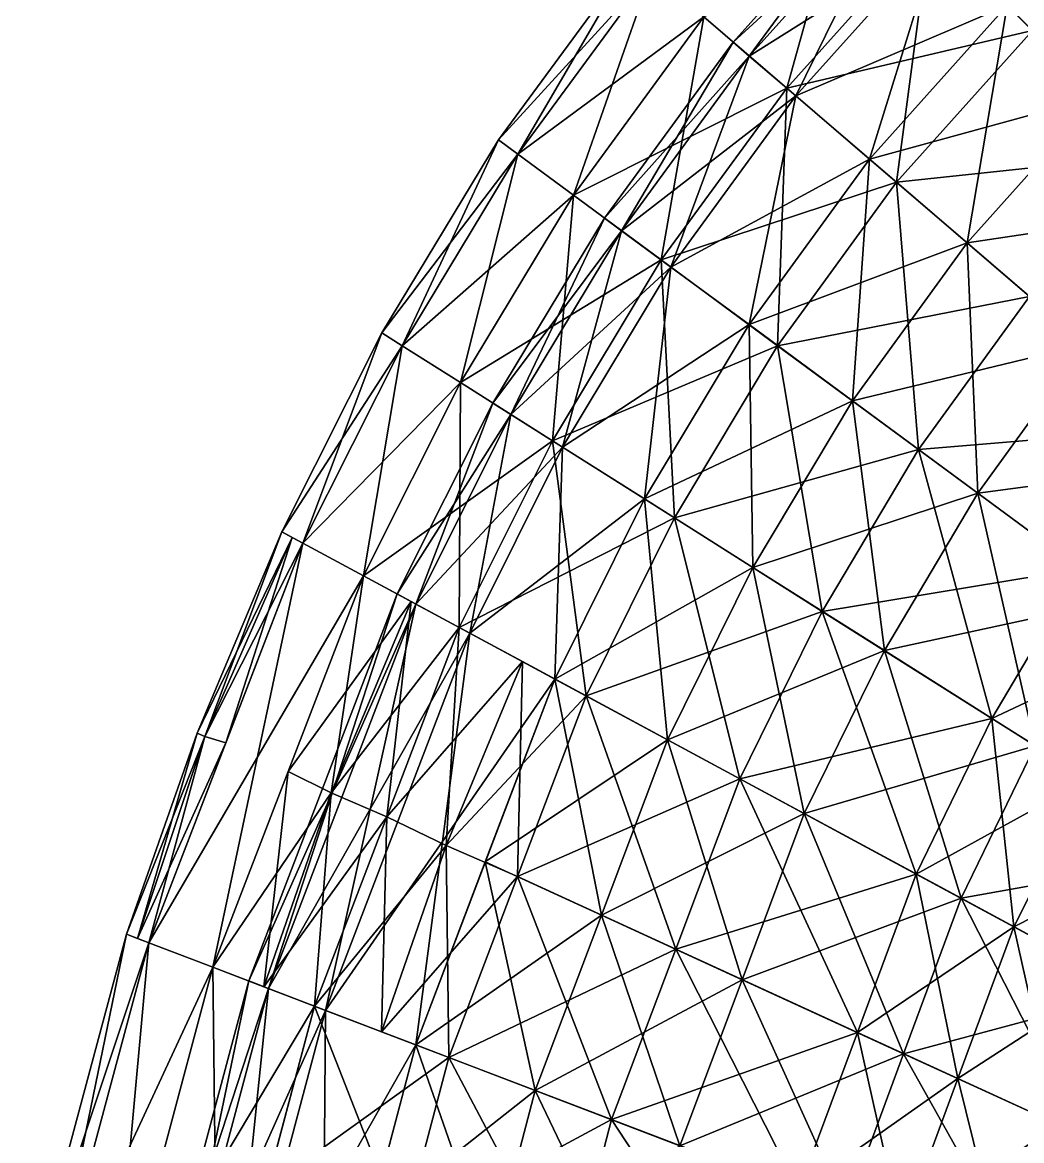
# Model space of a CAD drawing. Extents: x -3.6 to 16, y -16 to 3.6.
# Drawn here: x -3.268 to -0.233, y -3.172 to 0.225 of the extents above; entities that cross this region are included whole.
import ezdxf

# ---------------------------------------------------------------- set-up
doc = ezdxf.new("R2010")
doc.units = 0

msp = doc.modelspace()

# ---------------------------------------------------------------- linework, layer by layer
at = {"layer": 'PipeA_Bend900', "color": 1}
for points in [[(-0.511, 0.5106, -2.0127), (-0.0257, 0.9462, -2.0127), (-0.2001, 0.1998, -2.5454)], [(-1.1983, 0.2412, -1.4012), (-0.7457, 0.7453, -1.4012), (-0.9465, 0.0252, -2.0127)], [(-0.511, 0.5106, -2.0127), (-0.9465, 0.0252, -2.0127), (-0.7457, 0.7453, -1.4012)], [(-0.2765, 0.2761, 1.7891), (0.1902, 0.6946, 1.7891), (-0.0001, -0.0002, 2.2627)], [(-0.6629, 0.6625), (-1.1095, 0.1651), (-0.617, 0.6165, -0.6449)], [(-1.1095, 0.1651), (-0.6629, 0.6625), (-1.0602, 0.1227, 0.6449)], [(-0.617, 0.6165, 0.6449), (-1.0602, 0.1227, 0.6449), (-0.6629, 0.6625)], [(-1.0602, 0.1227, -0.6449), (-0.617, 0.6165, -0.6449), (-1.1095, 0.1651)], [(-0.617, 0.6165, -0.6449), (-1.0602, 0.1227, -0.6449), (-0.4851, 0.4847, -1.2455)], [(-1.0602, 0.1227, 0.6449), (-0.617, 0.6165, 0.6449), (-0.9187, 0.0014, 1.2455)], [(-0.4851, 0.4847, 1.2455), (-0.9187, 0.0014, 1.2455), (-0.617, 0.6165, 0.6449)], [(-0.2001, 0.1998, 2.5455), (0.2604, 0.6127, 2.5455), (-0.511, 0.5106, 2.0127)], [(-0.9465, 0.0252, 2.0127), (-0.511, 0.5106, 2.0127), (-1.1983, 0.2412, 1.4012)], [(-0.511, 0.5106, 2.0127), (-0.9465, 0.0252, 2.0127), (-0.2001, 0.1998, 2.5455)], [(-0.9465, 0.0252, -2.0127), (-0.511, 0.5106, -2.0127), (-0.613, -0.2609, -2.5454)], [(-0.2001, 0.1998, -2.5454), (-0.613, -0.2609, -2.5454), (-0.511, 0.5106, -2.0127)], [(-0.9187, 0.0014, -1.2455), (-0.4851, 0.4847, -1.2455), (-1.0602, 0.1227, -0.6449)], [(-0.4851, 0.4847, -1.2455), (-0.9187, 0.0014, -1.2455), (-0.2765, 0.2761, -1.789)], [(-0.9187, 0.0014, 1.2455), (-0.4851, 0.4847, 1.2455), (-0.6949, -0.1906, 1.7891)], [(-0.2765, 0.2761, 1.7891), (-0.6949, -0.1906, 1.7891), (-0.4851, 0.4847, 1.2455)], [(-1.413, 0.4254), (-1.8219, -0.1324), (-1.3575, 0.3778, 0.7255)], [(-1.8219, -0.1324), (-1.413, 0.4254), (-1.7631, -0.1758, -0.7255)], [(-1.3575, 0.3778, -0.7255), (-1.7631, -0.1758, -0.7255), (-1.413, 0.4254)], [(-1.7631, -0.1758, 0.7255), (-1.3575, 0.3778, 0.7255), (-1.8219, -0.1324)], [(-1.3575, 0.3778, 0.7255), (-1.7631, -0.1758, 0.7255), (-1.1983, 0.2412, 1.4012)], [(-1.7631, -0.1758, -0.7255), (-1.3575, 0.3778, -0.7255), (-1.5945, -0.3001, -1.4012)], [(-1.1983, 0.2412, -1.4012), (-1.5945, -0.3001, -1.4012), (-1.3575, 0.3778, -0.7255)], [(-0.0001, -0.0002, -2.2626), (0.4446, 0.3981, -2.2626), (-0.2765, 0.2761, -1.789)], [(-0.6949, -0.1906, -1.789), (-0.2765, 0.2761, -1.789), (-0.9187, 0.0014, -1.2455)], [(-0.2765, 0.2761, -1.789), (-0.6949, -0.1906, -1.789), (-0.0001, -0.0002, -2.2626)], [(-0.6949, -0.1906, 1.7891), (-0.2765, 0.2761, 1.7891), (-0.3984, -0.445, 2.2627)], [(-0.0001, -0.0002, 2.2627), (-0.3984, -0.445, 2.2627), (-0.2765, 0.2761, 1.7891)], [(-1.5945, -0.3001, 1.4012), (-1.1983, 0.2412, 1.4012), (-1.7631, -0.1758, 0.7255)], [(-1.1983, 0.2412, 1.4012), (-1.5945, -0.3001, 1.4012), (-0.9465, 0.0252, 2.0127)], [(-1.5945, -0.3001, -1.4012), (-1.1983, 0.2412, -1.4012), (-1.3277, -0.4968, -2.0127)], [(-0.9465, 0.0252, -2.0127), (-1.3277, -0.4968, -2.0127), (-1.1983, 0.2412, -1.4012)], [(-0.613, -0.2609, 2.5455), (-0.2001, 0.1998, 2.5455), (-0.9465, 0.0252, 2.0127)], [(-0.2001, 0.1998, 2.5455), (-0.613, -0.2609, 2.5455), (0.1766, -0.1769, 2.9851)], [(-0.613, -0.2609, -2.5454), (-0.2001, 0.1998, -2.5454), (-0.2088, -0.6076, -2.985)], [(-1.1095, 0.1651), (-1.5004, -0.3695), (-1.0602, 0.1227, -0.6449)], [(-1.5004, -0.3695), (-1.1095, 0.1651), (-1.4481, -0.408, 0.6449)], [(-1.0602, 0.1227, 0.6449), (-1.4481, -0.408, 0.6449), (-1.1095, 0.1651)], [(-1.4481, -0.408, -0.6449), (-1.0602, 0.1227, -0.6449), (-1.5004, -0.3695)], [(-1.0602, 0.1227, -0.6449), (-1.4481, -0.408, -0.6449), (-0.9187, 0.0014, -1.2455)], [(-1.4481, -0.408, 0.6449), (-1.0602, 0.1227, 0.6449), (-1.2982, -0.5185, 1.2455)], [(-0.9187, 0.0014, 1.2455), (-1.2982, -0.5185, 1.2455), (-1.0602, 0.1227, 0.6449)], [(-1.3277, -0.4968, 2.0127), (-0.9465, 0.0252, 2.0127), (-1.5945, -0.3001, 1.4012)], [(-1.2982, -0.5185, -1.2455), (-0.9187, 0.0014, -1.2455), (-1.4481, -0.408, -0.6449)], [(-0.9465, 0.0252, 2.0127), (-1.3277, -0.4968, 2.0127), (-0.613, -0.2609, 2.5455)], [(-1.3277, -0.4968, -2.0127), (-0.9465, 0.0252, -2.0127), (-0.9743, -0.7573, -2.5454)], [(-0.9187, 0.0014, -1.2455), (-1.2982, -0.5185, -1.2455), (-0.6949, -0.1906, -1.789)], [(-1.2982, -0.5185, 1.2455), (-0.9187, 0.0014, 1.2455), (-1.061, -0.6933, 1.7891)], [(-0.6949, -0.1906, 1.7891), (-1.061, -0.6933, 1.7891), (-0.9187, 0.0014, 1.2455)], [(-0.613, -0.2609, -2.5454), (-0.9743, -0.7573, -2.5454), (-0.9465, 0.0252, -2.0127)], [(-0.3984, -0.445, -2.2626), (-0.0001, -0.0002, -2.2626), (-0.6949, -0.1906, -1.789)], [(-0.0001, -0.0002, -2.2626), (-0.3984, -0.445, -2.2626), (0.3348, -0.335, -2.6534)], [(-0.3984, -0.445, 2.2627), (-0.0001, -0.0002, 2.2627), (-0.0391, -0.7532, 2.6534)], [(-1.8219, -0.1324), (-2.1763, -0.7183), (-1.7631, -0.1758, 0.7255)], [(-2.1763, -0.7183), (-1.8219, -0.1324), (-2.1147, -0.7573, -0.7255)], [(-1.7631, -0.1758, -0.7255), (-2.1147, -0.7573, -0.7255), (-1.8219, -0.1324)], [(-2.1147, -0.7573, 0.7255), (-1.7631, -0.1758, 0.7255), (-2.1763, -0.7183)], [(-1.7631, -0.1758, 0.7255), (-2.1147, -0.7573, 0.7255), (-1.5945, -0.3001, 1.4012)], [(-2.1147, -0.7573, -0.7255), (-1.7631, -0.1758, -0.7255), (-1.9378, -0.8691, -1.4012)], [(-1.5945, -0.3001, -1.4012), (-1.9378, -0.8691, -1.4012), (-1.7631, -0.1758, -0.7255)], [(-1.061, -0.6933, -1.789), (-0.6949, -0.1906, -1.789), (-1.2982, -0.5185, -1.2455)], [(-0.6949, -0.1906, -1.789), (-1.061, -0.6933, -1.789), (-0.3984, -0.445, -2.2626)], [(-1.061, -0.6933, 1.7891), (-0.6949, -0.1906, 1.7891), (-0.747, -0.9249, 2.2627)], [(-0.3984, -0.445, 2.2627), (-0.747, -0.9249, 2.2627), (-0.6949, -0.1906, 1.7891)], [(-0.2088, -0.6076, 2.9851), (0.1766, -0.1769, 2.9851), (-0.613, -0.2609, 2.5455)], [(-0.9743, -0.7573, 2.5455), (-0.613, -0.2609, 2.5455), (-1.3277, -0.4968, 2.0127)], [(-0.613, -0.2609, 2.5455), (-0.9743, -0.7573, 2.5455), (-0.2088, -0.6076, 2.9851)], [(-0.9743, -0.7573, -2.5454), (-0.613, -0.2609, -2.5454), (-0.546, -1.073, -2.985)], [(-0.2088, -0.6076, -2.985), (-0.546, -1.073, -2.985), (-0.613, -0.2609, -2.5454)], [(-1.9378, -0.8691, 1.4012), (-1.5945, -0.3001, 1.4012), (-2.1147, -0.7573, 0.7255)], [(-1.5945, -0.3001, 1.4012), (-1.9378, -0.8691, 1.4012), (-1.3277, -0.4968, 2.0127)], [(-1.9378, -0.8691, -1.4012), (-1.5945, -0.3001, -1.4012), (-1.6581, -1.046, -2.0127)], [(-1.3277, -0.4968, -2.0127), (-1.6581, -1.046, -2.0127), (-1.5945, -0.3001, -1.4012)], [(-0.0391, -0.7532, -2.6534), (0.3348, -0.335, -2.6534), (-0.3984, -0.445, -2.2626)], [(-1.5004, -0.3695), (-1.8392, -0.9315), (-1.4481, -0.408, -0.6449)], [(-1.8392, -0.9315), (-1.5004, -0.3695), (-1.7844, -0.9661, 0.6449)], [(-1.4481, -0.408, 0.6449), (-1.7844, -0.9661, 0.6449), (-1.5004, -0.3695)], [(-1.7844, -0.9661, -0.6449), (-1.4481, -0.408, -0.6449), (-1.8392, -0.9315)], [(-1.4481, -0.408, -0.6449), (-1.7844, -0.9661, -0.6449), (-1.2982, -0.5185, -1.2455)], [(-1.7844, -0.9661, 0.6449), (-1.4481, -0.408, 0.6449), (-1.6272, -1.0655, 1.2455)], [(-1.2982, -0.5185, 1.2455), (-1.6272, -1.0655, 1.2455), (-1.4481, -0.408, 0.6449)], [(-0.747, -0.9249, -2.2626), (-0.3984, -0.445, -2.2626), (-1.061, -0.6933, -1.789)], [(-0.3984, -0.445, -2.2626), (-0.747, -0.9249, -2.2626), (-0.0391, -0.7532, -2.6534)], [(-0.747, -0.9249, 2.2627), (-0.3984, -0.445, 2.2627), (-0.3663, -1.2055, 2.6534)], [(-0.0391, -0.7532, 2.6534), (-0.3663, -1.2055, 2.6534), (-0.3984, -0.445, 2.2627)], [(-1.6581, -1.046, 2.0127), (-1.3277, -0.4968, 2.0127), (-1.9378, -0.8691, 1.4012)], [(-1.3277, -0.4968, 2.0127), (-1.6581, -1.046, 2.0127), (-0.9743, -0.7573, 2.5455)], [(-1.6581, -1.046, -2.0127), (-1.3277, -0.4968, -2.0127), (-1.2875, -1.2803, -2.5454)], [(-0.9743, -0.7573, -2.5454), (-1.2875, -1.2803, -2.5454), (-1.3277, -0.4968, -2.0127)], [(-1.6272, -1.0655, -1.2455), (-1.2982, -0.5185, -1.2455), (-1.7844, -0.9661, -0.6449)], [(-1.2982, -0.5185, -1.2455), (-1.6272, -1.0655, -1.2455), (-1.061, -0.6933, -1.789)], [(-1.6272, -1.0655, 1.2455), (-1.2982, -0.5185, 1.2455), (-1.3785, -1.2228, 1.7891)], [(-1.061, -0.6933, 1.7891), (-1.3785, -1.2228, 1.7891), (-1.2982, -0.5185, 1.2455)], [(-0.546, -1.073, 2.9851), (-0.2088, -0.6076, 2.9851), (-0.9743, -0.7573, 2.5455)], [(-0.2088, -0.6076, 2.9851), (-0.546, -1.073, 2.9851), (0.2552, -1.0056, 3.317)], [(-0.546, -1.073, -2.985), (-0.2088, -0.6076, -2.985), (-0.0545, -1.4353, -3.3169)], [(-1.3785, -1.2228, -1.789), (-1.061, -0.6933, -1.789), (-1.6272, -1.0655, -1.2455)], [(-1.061, -0.6933, -1.789), (-1.3785, -1.2228, -1.789), (-0.747, -0.9249, -2.2626)], [(-1.3785, -1.2228, 1.7891), (-1.061, -0.6933, 1.7891), (-1.0491, -1.4311, 2.2627)], [(-0.747, -0.9249, 2.2627), (-1.0491, -1.4311, 2.2627), (-1.061, -0.6933, 1.7891)], [(-2.1763, -0.7183), (-2.4802, -1.3223), (-2.1147, -0.7573, 0.7255)], [(-2.4802, -1.3223), (-2.1763, -0.7183), (-2.4161, -1.3569, -0.7255)], [(-2.1147, -0.7573, -0.7255), (-2.4161, -1.3569, -0.7255), (-2.1763, -0.7183)], [(-2.4161, -1.3569, 0.7255), (-2.1147, -0.7573, 0.7255), (-2.4802, -1.3223)], [(-2.1147, -0.7573, 0.7255), (-2.4161, -1.3569, 0.7255), (-1.9378, -0.8691, 1.4012)], [(-2.4161, -1.3569, -0.7255), (-2.1147, -0.7573, -0.7255), (-2.2323, -1.4561, -1.4012)], [(-1.9378, -0.8691, -1.4012), (-2.2323, -1.4561, -1.4012), (-2.1147, -0.7573, -0.7255)], [(-1.2875, -1.2803, 2.5455), (-0.9743, -0.7573, 2.5455), (-1.6581, -1.046, 2.0127)], [(-0.9743, -0.7573, 2.5455), (-1.2875, -1.2803, 2.5455), (-0.546, -1.073, 2.9851)], [(-1.2875, -1.2803, -2.5454), (-0.9743, -0.7573, -2.5454), (-0.8384, -1.5643, -2.985)], [(-0.546, -1.073, -2.985), (-0.8384, -1.5643, -2.985), (-0.9743, -0.7573, -2.5454)], [(-0.3663, -1.2055, -2.6534), (-0.0391, -0.7532, -2.6534), (-0.747, -0.9249, -2.2626)], [(-0.0391, -0.7532, -2.6534), (-0.3663, -1.2055, -2.6534), (0.3733, -1.107, -2.9484)], [(-0.3663, -1.2055, 2.6534), (-0.0391, -0.7532, 2.6534), (0.0707, -1.5276, 2.9485)], [(-2.2323, -1.4561, 1.4012), (-1.9378, -0.8691, 1.4012), (-2.4161, -1.3569, 0.7255)], [(-1.9378, -0.8691, 1.4012), (-2.2323, -1.4561, 1.4012), (-1.6581, -1.046, 2.0127)], [(-2.2323, -1.4561, -1.4012), (-1.9378, -0.8691, -1.4012), (-1.9413, -1.6131, -2.0127)], [(-1.6581, -1.046, -2.0127), (-1.9413, -1.6131, -2.0127), (-1.9378, -0.8691, -1.4012)], [(-1.8392, -0.9315), (-2.1297, -1.5114), (-1.7844, -0.9661, -0.6449)], [(-2.1297, -1.5114), (-1.8392, -0.9315), (-2.0727, -1.5422, 0.6449)], [(-1.7844, -0.9661, 0.6449), (-2.0727, -1.5422, 0.6449), (-1.8392, -0.9315)], [(-1.0491, -1.4311, -2.2626), (-0.747, -0.9249, -2.2626), (-1.3785, -1.2228, -1.789)], [(-0.747, -0.9249, -2.2626), (-1.0491, -1.4311, -2.2626), (-0.3663, -1.2055, -2.6534)], [(-1.0491, -1.4311, 2.2627), (-0.747, -0.9249, 2.2627), (-0.6499, -1.6835, 2.6534)], [(-0.3663, -1.2055, 2.6534), (-0.6499, -1.6835, 2.6534), (-0.747, -0.9249, 2.2627)], [(-2.0727, -1.5422, -0.6449), (-1.7844, -0.9661, -0.6449), (-2.1297, -1.5114)], [(-1.7844, -0.9661, -0.6449), (-2.0727, -1.5422, -0.6449), (-1.6272, -1.0655, -1.2455)], [(-2.0727, -1.5422, 0.6449), (-1.7844, -0.9661, 0.6449), (-1.9092, -1.6304, 1.2455)], [(-1.6272, -1.0655, 1.2455), (-1.9092, -1.6304, 1.2455), (-1.7844, -0.9661, 0.6449)], [(-0.0545, -1.4353, 3.317), (0.2552, -1.0056, 3.317), (-0.546, -1.073, 2.9851)], [(-1.9413, -1.6131, 2.0127), (-1.6581, -1.046, 2.0127), (-2.2323, -1.4561, 1.4012)], [(-1.6581, -1.046, 2.0127), (-1.9413, -1.6131, 2.0127), (-1.2875, -1.2803, 2.5455)], [(-1.9413, -1.6131, -2.0127), (-1.6581, -1.046, -2.0127), (-1.5561, -1.821, -2.5454)], [(-1.2875, -1.2803, -2.5454), (-1.5561, -1.821, -2.5454), (-1.6581, -1.046, -2.0127)], [(-1.9092, -1.6304, -1.2455), (-1.6272, -1.0655, -1.2455), (-2.0727, -1.5422, -0.6449)], [(-1.6272, -1.0655, -1.2455), (-1.9092, -1.6304, -1.2455), (-1.3785, -1.2228, -1.789)], [(-1.9092, -1.6304, 1.2455), (-1.6272, -1.0655, 1.2455), (-1.6506, -1.77, 1.7891)], [(-1.3785, -1.2228, 1.7891), (-1.6506, -1.77, 1.7891), (-1.6272, -1.0655, 1.2455)], [(-0.8384, -1.5643, 2.9851), (-0.546, -1.073, 2.9851), (-1.2875, -1.2803, 2.5455)], [(-0.546, -1.073, 2.9851), (-0.8384, -1.5643, 2.9851), (-0.0545, -1.4353, 3.317)], [(-0.8384, -1.5643, -2.985), (-0.546, -1.073, -2.985), (-0.323, -1.8902, -3.3169)], [(-0.0545, -1.4353, -3.3169), (-0.323, -1.8902, -3.3169), (-0.546, -1.073, -2.985)], [(0.0707, -1.5276, -2.9484), (0.3733, -1.107, -2.9484), (-0.3663, -1.2055, -2.6534)], [(-1.6506, -1.77, -1.789), (-1.3785, -1.2228, -1.789), (-1.9092, -1.6304, -1.2455)], [(-1.3785, -1.2228, -1.789), (-1.6506, -1.77, -1.789), (-1.0491, -1.4311, -2.2626)], [(-1.6506, -1.77, 1.7891), (-1.3785, -1.2228, 1.7891), (-1.3082, -1.9548, 2.2627)], [(-1.0491, -1.4311, 2.2627), (-1.3082, -1.9548, 2.2627), (-1.3785, -1.2228, 1.7891)], [(-0.6499, -1.6835, -2.6534), (-0.3663, -1.2055, -2.6534), (-1.0491, -1.4311, -2.2626)], [(-0.3663, -1.2055, -2.6534), (-0.6499, -1.6835, -2.6534), (0.0707, -1.5276, -2.9484)], [(-0.6499, -1.6835, 2.6534), (-0.3663, -1.2055, 2.6534), (-0.1917, -1.9732, 2.9485)], [(0.0707, -1.5276, 2.9485), (-0.1917, -1.9732, 2.9485), (-0.3663, -1.2055, 2.6534)], [(-1.5561, -1.821, 2.5455), (-1.2875, -1.2803, 2.5455), (-1.9413, -1.6131, 2.0127)], [(-1.2875, -1.2803, 2.5455), (-1.5561, -1.821, 2.5455), (-0.8384, -1.5643, 2.9851)], [(-1.5561, -1.821, -2.5454), (-1.2875, -1.2803, -2.5454), (-1.0891, -2.073, -2.985)], [(-0.8384, -1.5643, -2.985), (-1.0891, -2.073, -2.985), (-1.2875, -1.2803, -2.5454)], [(-2.4802, -1.3223), (-2.7375, -1.9346), (-2.4482, -1.3396, 0.3628)], [(-2.7375, -1.9346), (-2.4802, -1.3223), (-2.7139, -1.944, -0.3667)], [(-2.4482, -1.3396, -0.3627), (-2.7139, -1.944, -0.3667), (-2.4802, -1.3223)], [(-2.4161, -1.3569, 0.7255), (-2.884, -2.5712, 0.7255), (-2.2323, -1.4561, 1.4012)], [(-2.884, -2.5712, -0.7255), (-2.4161, -1.3569, -0.7255), (-2.6893, -2.6456, -1.4012)], [(-2.7139, -1.944, 0.3667), (-2.4482, -1.3396, 0.3628), (-2.7375, -1.9346)], [(-2.4482, -1.3396, 0.3628), (-2.7139, -1.944, 0.3667), (-2.4161, -1.3569, 0.7255)], [(-2.7139, -1.944, -0.3667), (-2.4482, -1.3396, -0.3627), (-2.6501, -1.964, -0.7255)], [(-2.6501, -1.964, 0.7255), (-2.4161, -1.3569, 0.7255), (-2.7139, -1.944, 0.3667)], [(-2.2323, -1.4561, -1.4012), (-2.6893, -2.6456, -1.4012), (-2.4161, -1.3569, -0.7255)], [(-2.4161, -1.3569, -0.7255), (-2.6501, -1.964, -0.7255), (-2.4482, -1.3396, -0.3627)], [(-2.6893, -2.6456, 1.4012), (-2.2323, -1.4561, 1.4012), (-2.884, -2.5712, 0.7255)], [(-2.2323, -1.4561, 1.4012), (-2.4608, -2.0509, 1.4012), (-2.0868, -1.5346, 1.707)], [(-2.4608, -2.0509, -1.4012), (-2.2323, -1.4561, -1.4012), (-2.3302, -2.1153, -1.7136)], [(-2.0868, -1.5346, -1.7069), (-2.3302, -2.1153, -1.7136), (-2.2323, -1.4561, -1.4012)], [(-1.3082, -1.9548, -2.2626), (-1.0491, -1.4311, -2.2626), (-1.6506, -1.77, -1.789)], [(-1.0491, -1.4311, -2.2626), (-1.3082, -1.9548, -2.2626), (-0.6499, -1.6835, -2.6534)], [(-1.3082, -1.9548, 2.2627), (-1.0491, -1.4311, 2.2627), (-0.8931, -2.1788, 2.6534)], [(-0.6499, -1.6835, 2.6534), (-0.8931, -2.1788, 2.6534), (-1.0491, -1.4311, 2.2627)], [(-0.323, -1.8902, 3.317), (-0.0545, -1.4353, 3.317), (-0.8384, -1.5643, 2.9851)], [(-0.0545, -1.4353, 3.317), (-0.323, -1.8902, 3.317), (0.2171, -1.6355, 3.4219)], [(-0.323, -1.8902, -3.3169), (-0.0545, -1.4353, -3.3169), (-0.0295, -2.0745, -3.4218)], [(-2.1297, -1.5114), (-2.5806, -2.6871), (-2.0727, -1.5422, -0.6449)], [(-2.5806, -2.6871), (-2.1297, -1.5114), (-2.5202, -2.7102, 0.6449)], [(-2.0727, -1.5422, 0.6449), (-2.5202, -2.7102, 0.6449), (-2.1297, -1.5114)], [(-0.1917, -1.9732, -2.9484), (0.0707, -1.5276, -2.9484), (-0.6499, -1.6835, -2.6534)], [(-2.5202, -2.7102, -0.6449), (-2.0727, -1.5422, -0.6449), (-2.5806, -2.6871)], [(-2.0727, -1.5422, -0.6449), (-2.5202, -2.7102, -0.6449), (-1.9092, -1.6304, -1.2455)], [(-2.5202, -2.7102, 0.6449), (-2.0727, -1.5422, 0.6449), (-2.3471, -2.7763, 1.2455)], [(-2.3302, -2.1153, 1.7137), (-2.0868, -1.5346, 1.707), (-2.4608, -2.0509, 1.4012)], [(-1.9092, -1.6304, 1.2455), (-2.3471, -2.7763, 1.2455), (-2.0727, -1.5422, 0.6449)], [(-2.0868, -1.5346, 1.707), (-2.3302, -2.1153, 1.7137), (-1.9413, -1.6131, 2.0127)], [(-2.3302, -2.1153, -1.7136), (-2.0868, -1.5346, -1.7069), (-2.1612, -2.1882, -2.0127)], [(-1.9413, -1.6131, -2.0127), (-2.1612, -2.1882, -2.0127), (-2.0868, -1.5346, -1.7069)], [(-1.0891, -2.073, 2.9851), (-0.8384, -1.5643, 2.9851), (-1.5561, -1.821, 2.5455)], [(-0.8384, -1.5643, 2.9851), (-1.0891, -2.073, 2.9851), (-0.323, -1.8902, 3.317)], [(-1.0891, -2.073, -2.985), (-0.8384, -1.5643, -2.985), (-0.5531, -2.3623, -3.3169)], [(-0.323, -1.8902, -3.3169), (-0.5531, -2.3623, -3.3169), (-0.8384, -1.5643, -2.985)], [(-2.3471, -2.7763, -1.2455), (-1.9092, -1.6304, -1.2455), (-2.5202, -2.7102, -0.6449)], [(-1.9092, -1.6304, -1.2455), (-2.3471, -2.7763, -1.2455), (-1.6506, -1.77, -1.789)], [(-2.3471, -2.7763, 1.2455), (-1.9092, -1.6304, 1.2455), (-2.0731, -2.881, 1.7891)], [(-2.1612, -2.1882, 2.0127), (-1.9413, -1.6131, 2.0127), (-2.3302, -2.1153, 1.7137)], [(-1.9413, -1.6131, 2.0127), (-2.1612, -2.1882, 2.0127), (-1.7487, -1.717, 2.2791)], [(-2.1612, -2.1882, -2.0127), (-1.9413, -1.6131, -2.0127), (-1.9806, -2.2755, -2.2871)], [(-1.6506, -1.77, 1.7891), (-2.0731, -2.881, 1.7891), (-1.9092, -1.6304, 1.2455)], [(-1.7487, -1.717, -2.2791), (-1.9806, -2.2755, -2.2871), (-1.9413, -1.6131, -2.0127)], [(-0.0295, -2.0745, 3.4219), (0.2171, -1.6355, 3.4219), (-0.323, -1.8902, 3.317)], [(-0.8931, -2.1788, -2.6534), (-0.6499, -1.6835, -2.6534), (-1.3082, -1.9548, -2.2626)], [(-0.6499, -1.6835, -2.6534), (-0.8931, -2.1788, -2.6534), (-0.1917, -1.9732, -2.9484)], [(-0.8931, -2.1788, 2.6534), (-0.6499, -1.6835, 2.6534), (-0.4167, -2.4359, 2.9485)], [(-0.1917, -1.9732, 2.9485), (-0.4167, -2.4359, 2.9485), (-0.6499, -1.6835, 2.6534)], [(-1.9806, -2.2755, 2.2872), (-1.7487, -1.717, 2.2791), (-2.1612, -2.1882, 2.0127)], [(-1.7487, -1.717, 2.2791), (-1.9806, -2.2755, 2.2872), (-1.5561, -1.821, 2.5455)], [(-1.9806, -2.2755, -2.2871), (-1.7487, -1.717, -2.2791), (-1.7645, -2.3701, -2.5454)], [(-1.5561, -1.821, -2.5454), (-1.7645, -2.3701, -2.5454), (-1.7487, -1.717, -2.2791)], [(-2.0731, -2.881, -1.789), (-1.6506, -1.77, -1.789), (-2.3471, -2.7763, -1.2455)], [(-1.6506, -1.77, -1.789), (-1.8619, -2.3255, -1.789), (-1.3082, -1.9548, -2.2626)], [(-1.8619, -2.3255, 1.7891), (-1.6506, -1.77, 1.7891), (-1.5092, -2.4872, 2.2627)], [(-1.3082, -1.9548, 2.2627), (-1.5092, -2.4872, 2.2627), (-1.6506, -1.77, 1.7891)], [(-1.7645, -2.3701, 2.5455), (-1.5561, -1.821, 2.5455), (-1.9806, -2.2755, 2.2872)], [(-1.5561, -1.821, 2.5455), (-1.7645, -2.3701, 2.5455), (-1.0891, -2.073, 2.9851)], [(-1.7645, -2.3701, -2.5454), (-1.5561, -1.821, -2.5454), (-1.2837, -2.5906, -2.985)], [(-1.0891, -2.073, -2.985), (-1.2837, -2.5906, -2.985), (-1.5561, -1.821, -2.5454)], [(-0.5531, -2.3623, 3.317), (-0.323, -1.8902, 3.317), (-1.0891, -2.073, 2.9851)], [(-0.323, -1.8902, 3.317), (-0.5531, -2.3623, 3.317), (-0.0295, -2.0745, 3.4219)], [(-0.5531, -2.3623, -3.3169), (-0.323, -1.8902, -3.3169), (-0.257, -2.5221, -3.4218)], [(-0.0295, -2.0745, -3.4218), (-0.257, -2.5221, -3.4218), (-0.323, -1.8902, -3.3169)], [(-2.7375, -1.9346), (-2.9519, -2.5453), (-2.7139, -1.944, 0.3667)], [(-2.9519, -2.5453), (-2.7375, -1.9346), (-2.918, -2.5583, -0.3627)], [(-2.7139, -1.944, -0.3667), (-2.918, -2.5583, -0.3627), (-2.7375, -1.9346)], [(-2.918, -2.5583, 0.3628), (-2.7139, -1.944, 0.3667), (-2.9519, -2.5453)], [(-2.7139, -1.944, 0.3667), (-2.918, -2.5583, 0.3628), (-2.6501, -1.964, 0.7255)], [(-2.918, -2.5583, -0.3627), (-2.7139, -1.944, -0.3667), (-2.884, -2.5712, -0.7255)], [(-2.884, -2.5712, 0.7255), (-2.6501, -1.964, 0.7255), (-2.918, -2.5583, 0.3628)], [(-2.6501, -1.964, -0.7255), (-2.884, -2.5712, -0.7255), (-2.7139, -1.944, -0.3667)], [(-1.5092, -2.4872, -2.2626), (-1.3082, -1.9548, -2.2626), (-1.8619, -2.3255, -1.789)], [(-1.3082, -1.9548, -2.2626), (-1.5092, -2.4872, -2.2626), (-0.8931, -2.1788, -2.6534)], [(-1.5092, -2.4872, 2.2627), (-1.3082, -1.9548, 2.2627), (-1.0818, -2.6831, 2.6534)], [(-0.8931, -2.1788, 2.6534), (-1.0818, -2.6831, 2.6534), (-1.3082, -1.9548, 2.2627)], [(-0.4167, -2.4359, -2.9484), (-0.1917, -1.9732, -2.9484), (-0.8931, -2.1788, -2.6534)], [(-0.1917, -1.9732, -2.9484), (-0.4167, -2.4359, -2.9484), (0.3316, -2.3018, -3.1349)], [(-0.4167, -2.4359, 2.9485), (-0.1917, -1.9732, 2.9485), (0.1098, -2.72, 3.1349)], [(-2.4608, -2.0509, 1.4012), (-2.6893, -2.6456, 1.4012), (-2.3302, -2.1153, 1.7137)], [(-2.6893, -2.6456, -1.4012), (-2.4608, -2.0509, -1.4012), (-2.5352, -2.7045, -1.7069)], [(-2.3302, -2.1153, -1.7136), (-2.5352, -2.7045, -1.7069), (-2.4608, -2.0509, -1.4012)], [(-1.2837, -2.5906, 2.9851), (-1.0891, -2.073, 2.9851), (-1.7645, -2.3701, 2.5455)], [(-1.0891, -2.073, 2.9851), (-1.2837, -2.5906, 2.9851), (-0.5531, -2.3623, 3.317)], [(-1.2837, -2.5906, -2.985), (-1.0891, -2.073, -2.985), (-0.7318, -2.8436, -3.3169)], [(-0.5531, -2.3623, -3.3169), (-0.7318, -2.8436, -3.3169), (-1.0891, -2.073, -2.985)], [(-0.257, -2.5221, 3.4219), (-0.0295, -2.0745, 3.4219), (-0.5531, -2.3623, 3.317)], [(-0.0295, -2.0745, 3.4219), (-0.257, -2.5221, 3.4219), (0.2639, -2.2588, 3.5268)], [(-0.257, -2.5221, -3.4218), (-0.0295, -2.0745, -3.4218), (0.0391, -2.6819, -3.5267)], [(-2.5352, -2.7045, 1.707), (-2.3302, -2.1153, 1.7137), (-2.6893, -2.6456, 1.4012)], [(-2.3302, -2.1153, 1.7137), (-2.5352, -2.7045, 1.707), (-2.1612, -2.1882, 2.0127)], [(-2.5352, -2.7045, -1.7069), (-2.3302, -2.1153, -1.7136), (-2.3811, -2.7633, -2.0127)], [(-2.1612, -2.1882, -2.0127), (-2.3811, -2.7633, -2.0127), (-2.3302, -2.1153, -1.7136)], [(-2.3811, -2.7633, 2.0127), (-2.1612, -2.1882, 2.0127), (-2.5352, -2.7045, 1.707)], [(-2.1612, -2.1882, 2.0127), (-2.3811, -2.7633, 2.0127), (-1.9806, -2.2755, 2.2872)], [(-2.3811, -2.7633, -2.0127), (-2.1612, -2.1882, -2.0127), (-2.177, -2.8413, -2.2791)], [(-1.9806, -2.2755, -2.2871), (-2.177, -2.8413, -2.2791), (-2.1612, -2.1882, -2.0127)], [(-1.0818, -2.6831, -2.6534), (-0.8931, -2.1788, -2.6534), (-1.5092, -2.4872, -2.2626)], [(-0.8931, -2.1788, -2.6534), (-1.0818, -2.6831, -2.6534), (-0.4167, -2.4359, -2.9484)], [(-1.0818, -2.6831, 2.6534), (-0.8931, -2.1788, 2.6534), (-0.5913, -2.9081, 2.9485)], [(-0.4167, -2.4359, 2.9485), (-0.5913, -2.9081, 2.9485), (-0.8931, -2.1788, 2.6534)], [(-2.177, -2.8413, 2.2791), (-1.9806, -2.2755, 2.2872), (-2.3811, -2.7633, 2.0127)], [(-1.9806, -2.2755, 2.2872), (-2.177, -2.8413, 2.2791), (-1.7645, -2.3701, 2.5455)], [(-2.177, -2.8413, -2.2791), (-1.9806, -2.2755, -2.2871), (-1.9729, -2.9192, -2.5454)], [(-1.7645, -2.3701, -2.5454), (-1.9729, -2.9192, -2.5454), (-1.9806, -2.2755, -2.2871)], [(0.0391, -2.6819, 3.5268), (0.2639, -2.2588, 3.5268), (-0.257, -2.5221, 3.4219)], [(0.1098, -2.72, -3.1349), (0.3316, -2.3018, -3.1349), (-0.4167, -2.4359, -2.9484)], [(-1.8619, -2.3255, -1.789), (-2.0731, -2.881, -1.789), (-1.5092, -2.4872, -2.2626)], [(-2.0731, -2.881, 1.7891), (-1.8619, -2.3255, 1.7891), (-1.7103, -3.0195, 2.2627)], [(-1.5092, -2.4872, 2.2627), (-1.7103, -3.0195, 2.2627), (-1.8619, -2.3255, 1.7891)], [(-1.9729, -2.9192, 2.5455), (-1.7645, -2.3701, 2.5455), (-2.177, -2.8413, 2.2791)], [(-1.7645, -2.3701, 2.5455), (-1.9729, -2.9192, 2.5455), (-1.2837, -2.5906, 2.9851)], [(-1.9729, -2.9192, -2.5454), (-1.7645, -2.3701, -2.5454), (-1.4782, -3.1082, -2.985)], [(-1.2837, -2.5906, -2.985), (-1.4782, -3.1082, -2.985), (-1.7645, -2.3701, -2.5454)], [(-0.7318, -2.8436, 3.317), (-0.5531, -2.3623, 3.317), (-1.2837, -2.5906, 2.9851)], [(-0.5531, -2.3623, 3.317), (-0.7318, -2.8436, 3.317), (-0.257, -2.5221, 3.4219)], [(-0.7318, -2.8436, -3.3169), (-0.5531, -2.3623, -3.3169), (-0.4269, -2.9834, -3.4218)], [(-0.257, -2.5221, -3.4218), (-0.4269, -2.9834, -3.4218), (-0.5531, -2.3623, -3.3169)], [(-0.5913, -2.9081, -2.9484), (-0.4167, -2.4359, -2.9484), (-1.0818, -2.6831, -2.6534)], [(-0.4167, -2.4359, -2.9484), (-0.5913, -2.9081, -2.9484), (0.1098, -2.72, -3.1349)], [(-0.5913, -2.9081, 2.9485), (-0.4167, -2.4359, 2.9485), (-0.0492, -3.1566, 3.1349)], [(0.1098, -2.72, 3.1349), (-0.0492, -3.1566, 3.1349), (-0.4167, -2.4359, 2.9485)], [(-1.7103, -3.0195, -2.2626), (-1.5092, -2.4872, -2.2626), (-2.0731, -2.881, -1.789)], [(-1.5092, -2.4872, -2.2626), (-1.7103, -3.0195, -2.2626), (-1.0818, -2.6831, -2.6534)], [(-1.7103, -3.0195, 2.2627), (-1.5092, -2.4872, 2.2627), (-1.2706, -3.1875, 2.6534)], [(-1.0818, -2.6831, 2.6534), (-1.2706, -3.1875, 2.6534), (-1.5092, -2.4872, 2.2627)], [(-2.9519, -2.5453), (-3.2681, -3.7227), (-2.884, -2.5712, 0.7255)], [(-3.2681, -3.7227), (-2.9519, -2.5453), (-3.1977, -3.7406, -0.7255)], [(-2.884, -2.5712, -0.7255), (-3.1977, -3.7406, -0.7255), (-2.9519, -2.5453)], [(-0.4269, -2.9834, 3.4219), (-0.257, -2.5221, 3.4219), (-0.7318, -2.8436, 3.317)], [(-0.257, -2.5221, 3.4219), (-0.4269, -2.9834, 3.4219), (0.0391, -2.6819, 3.5268)], [(-0.4269, -2.9834, -3.4218), (-0.257, -2.5221, -3.4218), (-0.122, -3.1233, -3.5267)], [(0.0391, -2.6819, -3.5267), (-0.122, -3.1233, -3.5267), (-0.257, -2.5221, -3.4218)], [(-3.1977, -3.7406, 0.7255), (-2.884, -2.5712, 0.7255), (-3.2681, -3.7227)], [(-2.884, -2.5712, 0.7255), (-3.1977, -3.7406, 0.7255), (-2.6893, -2.6456, 1.4012)], [(-3.1977, -3.7406, -0.7255), (-2.884, -2.5712, -0.7255), (-2.9956, -3.7917, -1.4012)], [(-2.6893, -2.6456, -1.4012), (-2.9956, -3.7917, -1.4012), (-2.884, -2.5712, -0.7255)], [(-1.4782, -3.1082, 2.9851), (-1.2837, -2.5906, 2.9851), (-1.9729, -2.9192, 2.5455)], [(-1.2837, -2.5906, 2.9851), (-1.4782, -3.1082, 2.9851), (-0.7318, -2.8436, 3.317)], [(-1.4782, -3.1082, -2.985), (-1.2837, -2.5906, -2.985), (-0.9104, -3.325, -3.3169)], [(-0.7318, -2.8436, -3.3169), (-0.9104, -3.325, -3.3169), (-1.2837, -2.5906, -2.985)], [(-2.9956, -3.7917, 1.4012), (-2.6893, -2.6456, 1.4012), (-3.1977, -3.7406, 0.7255)], [(-2.6893, -2.6456, 1.4012), (-2.9956, -3.7917, 1.4012), (-2.3811, -2.7633, 2.0127)], [(-2.9956, -3.7917, -1.4012), (-2.6893, -2.6456, -1.4012), (-2.6758, -3.8726, -2.0127)], [(-2.3811, -2.7633, -2.0127), (-2.6758, -3.8726, -2.0127), (-2.6893, -2.6456, -1.4012)], [(-1.2706, -3.1875, -2.6534), (-1.0818, -2.6831, -2.6534), (-1.7103, -3.0195, -2.2626)], [(-1.0818, -2.6831, -2.6534), (-1.2706, -3.1875, -2.6534), (-0.5913, -2.9081, -2.9484)], [(-1.2706, -3.1875, 2.6534), (-1.0818, -2.6831, 2.6534), (-0.7659, -3.3802, 2.9485)], [(-0.5913, -2.9081, 2.9485), (-0.7659, -3.3802, 2.9485), (-1.0818, -2.6831, 2.6534)], [(-0.122, -3.1233, 3.5268), (0.0391, -2.6819, 3.5268), (-0.4269, -2.9834, 3.4219)], [(-2.5806, -2.6871), (-2.8828, -3.8202), (-2.5202, -2.7102, -0.6449)], [(-2.8828, -3.8202), (-2.5806, -2.6871), (-2.8202, -3.8361, 0.6449)], [(-2.8202, -3.8361, -0.6449), (-2.5202, -2.7102, -0.6449), (-2.8828, -3.8202)], [(-2.5202, -2.7102, 0.6449), (-2.8202, -3.8361, 0.6449), (-2.5806, -2.6871)], [(-2.5202, -2.7102, -0.6449), (-2.8202, -3.8361, -0.6449), (-2.3471, -2.7763, -1.2455)], [(-2.8202, -3.8361, 0.6449), (-2.5202, -2.7102, 0.6449), (-2.6406, -3.8815, 1.2455)], [(-2.3471, -2.7763, 1.2455), (-2.6406, -3.8815, 1.2455), (-2.5202, -2.7102, 0.6449)], [(-0.0492, -3.1566, -3.1349), (0.1098, -2.72, -3.1349), (-0.5913, -2.9081, -2.9484)], [(-2.6758, -3.8726, 2.0127), (-2.3811, -2.7633, 2.0127), (-2.9956, -3.7917, 1.4012)], [(-2.6406, -3.8815, -1.2455), (-2.3471, -2.7763, -1.2455), (-2.8202, -3.8361, -0.6449)], [(-2.3471, -2.7763, -1.2455), (-2.6406, -3.8815, -1.2455), (-2.0731, -2.881, -1.789)], [(-2.6406, -3.8815, 1.2455), (-2.3471, -2.7763, 1.2455), (-2.3563, -3.9534, 1.7891)], [(-2.3811, -2.7633, 2.0127), (-2.5285, -3.318, 2.0127), (-1.9729, -2.9192, 2.5455)], [(-2.5285, -3.318, -2.0127), (-2.3811, -2.7633, -2.0127), (-2.1126, -3.4495, -2.5454)], [(-1.9729, -2.9192, -2.5454), (-2.1126, -3.4495, -2.5454), (-2.3811, -2.7633, -2.0127)], [(-2.0731, -2.881, 1.7891), (-2.3563, -3.9534, 1.7891), (-2.3471, -2.7763, 1.2455)], [(-0.9104, -3.325, 3.317), (-0.7318, -2.8436, 3.317), (-1.4782, -3.1082, 2.9851)], [(-0.7318, -2.8436, 3.317), (-0.9104, -3.325, 3.317), (-0.4269, -2.9834, 3.4219)], [(-0.9104, -3.325, -3.3169), (-0.7318, -2.8436, -3.3169), (-0.5967, -3.4448, -3.4218)], [(-0.4269, -2.9834, -3.4218), (-0.5967, -3.4448, -3.4218), (-0.7318, -2.8436, -3.3169)], [(-2.3563, -3.9534, -1.789), (-2.0731, -2.881, -1.789), (-2.6406, -3.8815, -1.2455)], [(-2.0731, -2.881, -1.789), (-2.2147, -3.4172, -1.789), (-1.7103, -3.0195, -2.2626)], [(-2.2147, -3.4172, 1.7891), (-2.0731, -2.881, 1.7891), (-1.8451, -3.5341, 2.2627)], [(-1.7103, -3.0195, 2.2627), (-1.8451, -3.5341, 2.2627), (-2.0731, -2.881, 1.7891)], [(-2.1126, -3.4495, 2.5455), (-1.9729, -2.9192, 2.5455), (-2.5285, -3.318, 2.0127)], [(-1.9729, -2.9192, 2.5455), (-2.1126, -3.4495, 2.5455), (-1.4782, -3.1082, 2.9851)], [(-2.1126, -3.4495, -2.5454), (-1.9729, -2.9192, -2.5454), (-1.6086, -3.6088, -2.985)], [(-1.4782, -3.1082, -2.985), (-1.6086, -3.6088, -2.985), (-1.9729, -2.9192, -2.5454)], [(-0.7659, -3.3802, -2.9484), (-0.5913, -2.9081, -2.9484), (-1.2706, -3.1875, -2.6534)], [(-0.5913, -2.9081, -2.9484), (-0.7659, -3.3802, -2.9484), (-0.0492, -3.1566, -3.1349)], [(-0.7659, -3.3802, 2.9485), (-0.5913, -2.9081, 2.9485), (-0.2082, -3.5932, 3.1349)], [(-0.0492, -3.1566, 3.1349), (-0.2082, -3.5932, 3.1349), (-0.5913, -2.9081, 2.9485)], [(-0.5967, -3.4448, 3.4219), (-0.4269, -2.9834, 3.4219), (-0.9104, -3.325, 3.317)], [(-0.4269, -2.9834, 3.4219), (-0.5967, -3.4448, 3.4219), (-0.122, -3.1233, 3.5268)], [(-0.5967, -3.4448, -3.4218), (-0.4269, -2.9834, -3.4218), (-0.283, -3.5646, -3.5267)], [(-0.122, -3.1233, -3.5267), (-0.283, -3.5646, -3.5267), (-0.4269, -2.9834, -3.4218)], [(-1.8451, -3.5341, -2.2626), (-1.7103, -3.0195, -2.2626), (-2.2147, -3.4172, -1.789)], [(-1.7103, -3.0195, -2.2626), (-1.8451, -3.5341, -2.2626), (-1.2706, -3.1875, -2.6534)], [(-1.8451, -3.5341, 2.2627), (-1.7103, -3.0195, 2.2627), (-1.3971, -3.6758, 2.6534)], [(-1.2706, -3.1875, 2.6534), (-1.3971, -3.6758, 2.6534), (-1.7103, -3.0195, 2.2627)], [(-1.6086, -3.6088, 2.9851), (-1.4782, -3.1082, 2.9851), (-2.1126, -3.4495, 2.5455)], [(-1.4782, -3.1082, 2.9851), (-1.6086, -3.6088, 2.9851), (-0.9104, -3.325, 3.317)], [(-1.6086, -3.6088, -2.985), (-1.4782, -3.1082, -2.985), (-1.0302, -3.7918, -3.3169)], [(-0.9104, -3.325, -3.3169), (-1.0302, -3.7918, -3.3169), (-1.4782, -3.1082, -2.985)], [(-0.283, -3.5646, 3.5268), (-0.122, -3.1233, 3.5268), (-0.5967, -3.4448, 3.4219)], [(-0.122, -3.1233, 3.5268), (-0.283, -3.5646, 3.5268), (0.2054, -3.2734, 3.5633)], [(-0.283, -3.5646, -3.5267), (-0.122, -3.1233, -3.5267), (0.0538, -3.6933, -3.5632)], [(-0.2082, -3.5932, -3.1349), (-0.0492, -3.1566, -3.1349), (-0.7659, -3.3802, -2.9484)]]:
    msp.add_3dface(points, dxfattribs=at)

doc.saveas('drawing.dxf')
